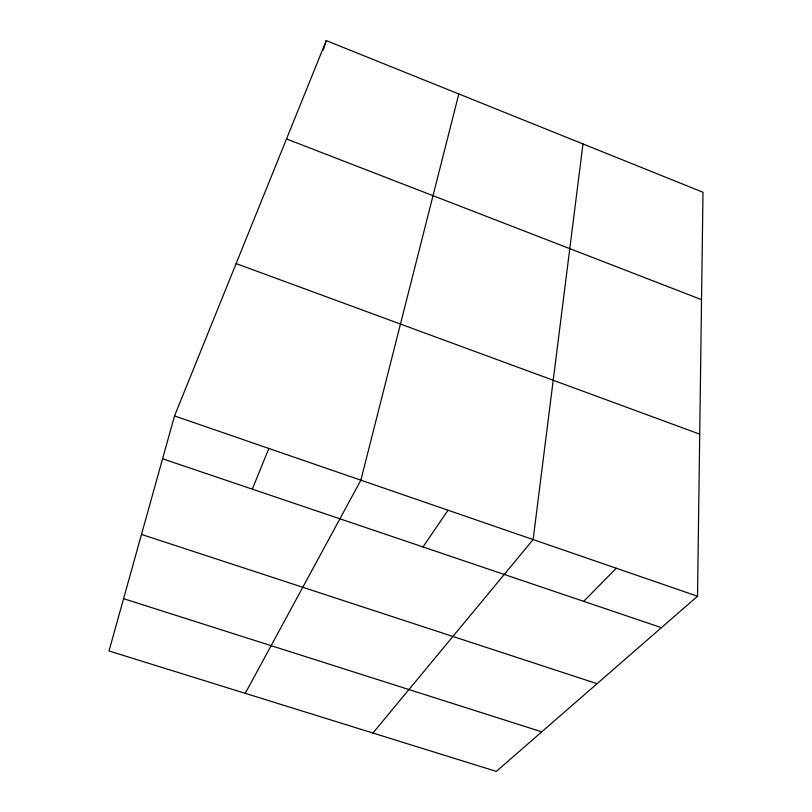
<?xml version="1.0" encoding="UTF-8"?>
<svg xmlns="http://www.w3.org/2000/svg" width="812" height="812" viewBox="0 0 812 812"><rect width="100%" height="100%" fill="white"/><g stroke="black" fill="none" stroke-linecap="round" stroke-linejoin="round"><path stroke-width="1.22" d="M697.518 596.241L702.999 192.261L326.262 40.6L174.529 415.937L109.001 650.97L496.325 771.4L697.518 596.241L174.529 415.937M582.986 143.947L533.129 539.564L372.941 733.033M458.81 93.959L360.863 480.176L245.265 693.336M323.237 50.141L326.262 40.6M252.299 489.149L268.863 448.457M423.001 546.943L448.021 510.22M583.706 601.347L616.267 568.227M123.576 598.688L541.766 731.835M141.491 534.428L597.074 683.694M162.593 458.78L661.425 627.656M236.119 263.585L699.711 434.156M286.504 138.953L701.538 299.648"/></g></svg>
